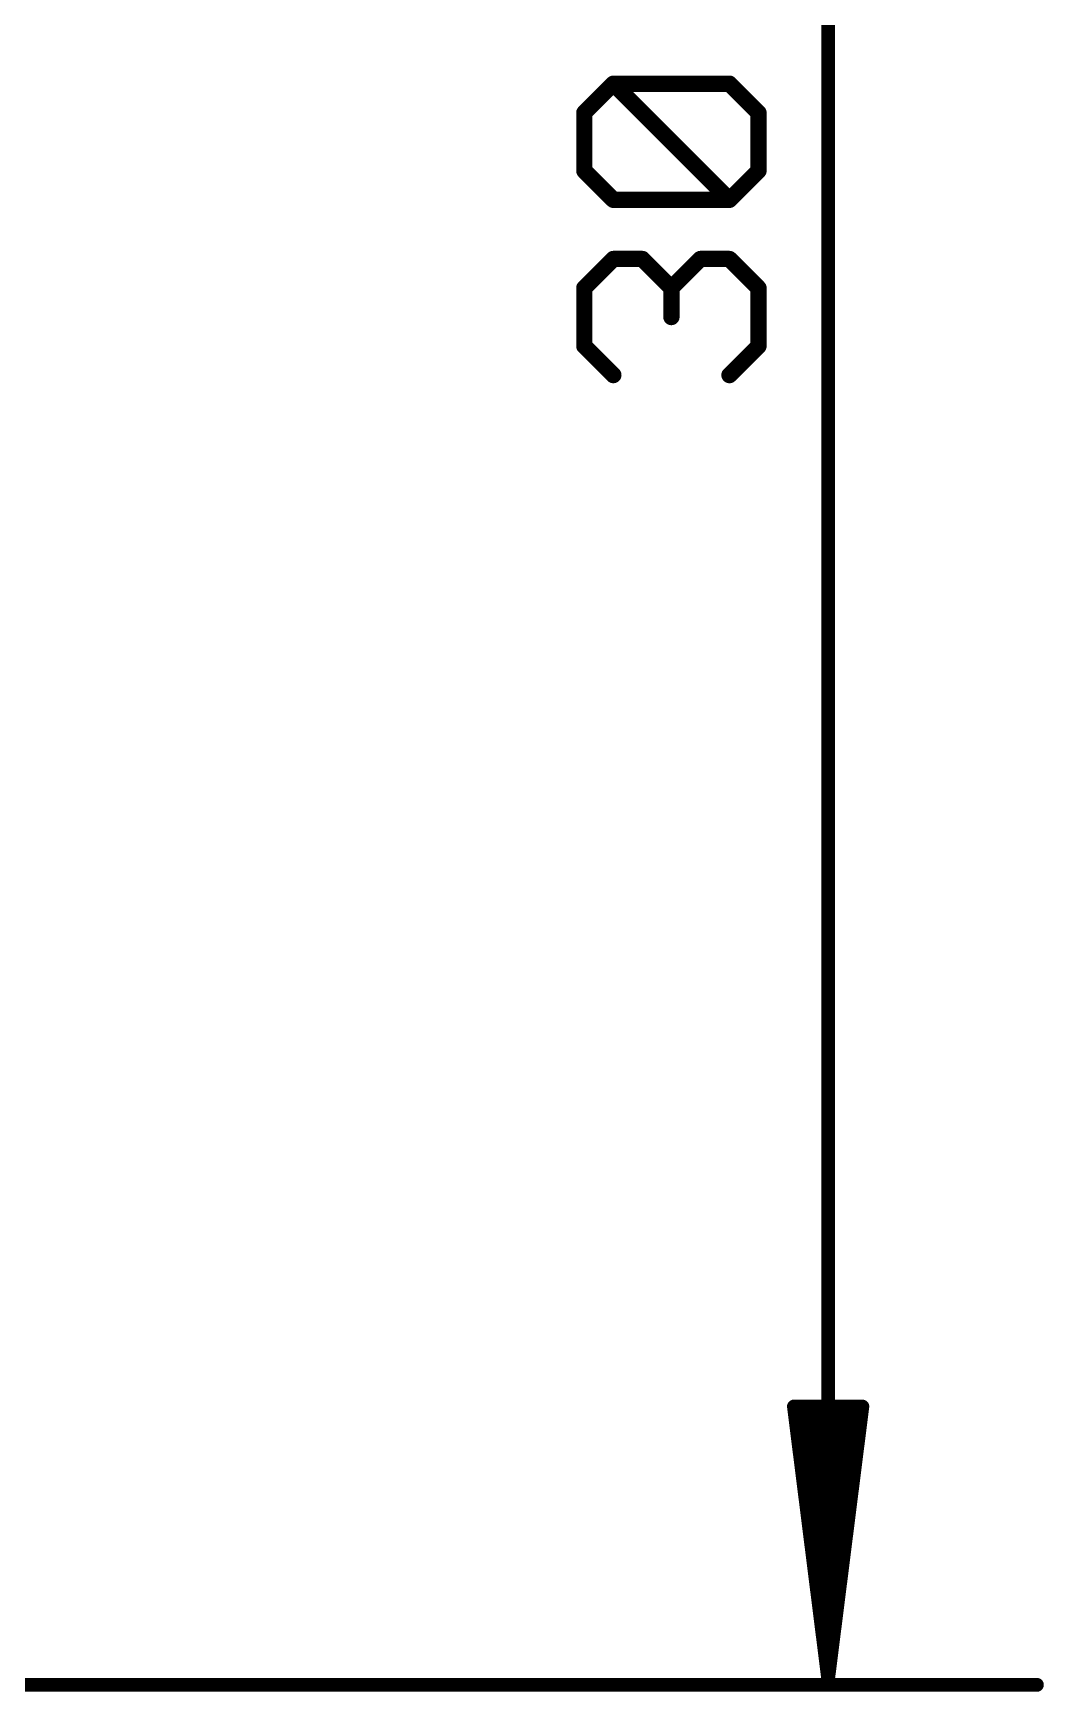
# Model space of a CAD drawing. Extents: x -5.3 to 74.7, y -12.4 to 39.9.
# Drawn here: x 65.27 to 74.72, y -0.07 to 15.43 of the extents above; entities that cross this region are included whole.
import ezdxf

# ---------------------------------------------------------------- set-up
doc = ezdxf.new("R2010")
doc.units = 0
doc.layers.add('47', color=253, linetype='CONTINUOUS')

msp = doc.modelspace()

# ---------------------------------------------------------------- linework, layer by layer
at = {"layer": '47'}
for points, const_width in [([(72.7, 0.065), (72.7, 30.635)], 0.13), ([(70.4223, 14.6859), (70.6935, 14.957)], 0.1524), ([(70.6935, 14.957), (71.7781, 14.957)], 0.1524), ([(71.7781, 13.8724), (70.6935, 14.957)], 0.1524), ([(71.7781, 14.957), (72.0493, 14.6859)], 0.1524), ([(70.4223, 14.1435), (70.4223, 14.6859)], 0.1524), ([(72.0493, 14.6859), (72.0493, 14.1435)], 0.1524), ([(70.6935, 13.8724), (70.4223, 14.1435)], 0.1524), ([(72.0493, 14.1435), (71.7781, 13.8724)], 0.1524), ([(71.7781, 13.8724), (70.6935, 13.8724)], 0.1524), ([(70.4223, 13.0487), (70.6935, 13.3199)], 0.1524), ([(70.6935, 13.3199), (70.9646, 13.3199)], 0.1524), ([(70.9646, 13.3199), (71.2358, 13.0487)], 0.1524), ([(71.2358, 13.0487), (71.507, 13.3199)], 0.1524), ([(71.507, 13.3199), (71.7781, 13.3199)], 0.1524), ([(71.7781, 13.3199), (72.0493, 13.0487)], 0.1524), ([(70.4223, 12.5064), (70.4223, 13.0487)], 0.1524), ([(71.2358, 13.0487), (71.2358, 12.7775)], 0.1524), ([(72.0493, 13.0487), (72.0493, 12.5064)], 0.1524), ([(70.6935, 12.2352), (70.4223, 12.5064)], 0.1524), ([(72.0493, 12.5064), (71.7781, 12.2352)], 0.1524), ([(72.7, 0.065), (72.3808, 2.6)], 0.13), ([(72.3808, 2.6), (73.0192, 2.6)], 0.13), ([(72.7, 0.065), (72.44, 2.6)], 0.13), ([(72.7, 0.065), (72.57, 2.6)], 0.13), ([(73.0192, 2.6), (72.7, 0.065)], 0.13), ([(72.83, 2.6), (72.7, 0.065)], 0.13), ([(72.96, 2.6), (72.7, 0.065)], 0.13), ([(7.5, 0), (74.65, 0)], 0.13)]:
    msp.add_lwpolyline(points, dxfattribs=dict(at, const_width=const_width))
for points, const_width in [([(70.7204, 14.984, 1), (70.6665, 14.9301)], 0.0762), ([(70.6935, 14.9951, 1), (70.6935, 14.9189)], 0.0762), ([(70.7204, 14.9301, 1), (70.6665, 14.984)], 0.0762), ([(71.8051, 14.984, 1), (71.7512, 14.9301)], 0.0762), ([(71.7781, 14.9189, 1), (71.7781, 14.9951)], 0.0762), ([(70.4604, 14.6859, 1), (70.3842, 14.6859)], 0.0762), ([(70.3954, 14.7128, 1), (70.4493, 14.6589)], 0.0762), ([(72.0874, 14.6859, 1), (72.0112, 14.6859)], 0.0762), ([(72.0224, 14.6589, 1), (72.0762, 14.7128)], 0.0762), ([(70.4493, 14.1705, 1), (70.3954, 14.1166)], 0.0762), ([(70.3842, 14.1435, 1), (70.4604, 14.1435)], 0.0762), ([(72.0112, 14.1435, 1), (72.0874, 14.1435)], 0.0762), ([(72.0762, 14.1166, 1), (72.0224, 14.1705)], 0.0762), ([(70.6935, 13.9105, 1), (70.6935, 13.8343)], 0.0762), ([(71.7781, 13.8343, 1), (71.7781, 13.9105)], 0.0762), ([(70.6665, 13.8454, 1), (70.7204, 13.8993)], 0.0762), ([(71.7512, 13.8993, 1), (71.8051, 13.8454)], 0.0762), ([(71.7512, 13.8454, 1), (71.8051, 13.8993)], 0.0762), ([(70.6935, 13.358, 1), (70.6935, 13.2818)], 0.0762), ([(70.7204, 13.2929, 1), (70.6665, 13.3468)], 0.0762), ([(70.9916, 13.3468, 1), (70.9377, 13.2929)], 0.0762), ([(70.9646, 13.2818, 1), (70.9646, 13.358)], 0.0762), ([(71.507, 13.358, 1), (71.507, 13.2818)], 0.0762), ([(71.5339, 13.2929, 1), (71.48, 13.3468)], 0.0762), ([(71.8051, 13.3468, 1), (71.7512, 13.2929)], 0.0762), ([(71.7781, 13.2818, 1), (71.7781, 13.358)], 0.0762), ([(70.4604, 13.0487, 1), (70.3842, 13.0487)], 0.0762), ([(70.3954, 13.0756, 1), (70.4493, 13.0218)], 0.0762), ([(71.2739, 13.0487, 1), (71.1977, 13.0487)], 0.0762), ([(71.2089, 13.0756, 1), (71.2627, 13.0218)], 0.0762), ([(71.2089, 13.0218, 1), (71.2627, 13.0756)], 0.0762), ([(72.0874, 13.0487, 1), (72.0112, 13.0487)], 0.0762), ([(72.0224, 13.0218, 1), (72.0762, 13.0756)], 0.0762), ([(71.1977, 12.7775, 1), (71.2739, 12.7775)], 0.0762), ([(70.4493, 12.5333, 1), (70.3954, 12.4794)], 0.0762), ([(72.0762, 12.4794, 1), (72.0224, 12.5333)], 0.0762), ([(70.3842, 12.5064, 1), (70.4604, 12.5064)], 0.0762), ([(72.0112, 12.5064, 1), (72.0874, 12.5064)], 0.0762), ([(70.6665, 12.2083, 1), (70.7204, 12.2621)], 0.0762), ([(71.7512, 12.2621, 1), (71.8051, 12.2083)], 0.0762), ([(72.413, 2.6041, 1), (72.3485, 2.5959)], 0.065), ([(72.3808, 2.6325, 1), (72.3808, 2.5675)], 0.065), ([(72.4723, 2.6033, 1), (72.4077, 2.5967)], 0.065), ([(72.6025, 2.6017, 1), (72.5375, 2.5983)], 0.065), ([(72.8625, 2.5983, 1), (72.7975, 2.6017)], 0.065), ([(72.9923, 2.5967, 1), (72.9277, 2.6033)], 0.065), ([(73.0515, 2.5959, 1), (72.987, 2.6041)], 0.065), ([(73.0192, 2.5675, 1), (73.0192, 2.6325)], 0.065), ([(72.6678, 0.0691, 1), (72.7322, 0.0609)], 0.065), ([(72.6677, 0.0683, 1), (72.7323, 0.0617)], 0.065), ([(72.6675, 0.0633, 1), (72.7325, 0.0667)], 0.065), ([(72.6675, 0.0667, 1), (72.7325, 0.0633)], 0.065), ([(72.6675, 0.065, 1), (72.7325, 0.065)], 0.065), ([(72.6677, 0.0617, 1), (72.7323, 0.0683)], 0.065), ([(72.6678, 0.0609, 1), (72.7322, 0.0691)], 0.065), ([(74.65, -0.0325, 1), (74.65, 0.0325)], 0.065)]:
    msp.add_lwpolyline(points, format="xyb", dxfattribs=dict(at, const_width=const_width))

doc.saveas('drawing.dxf')
